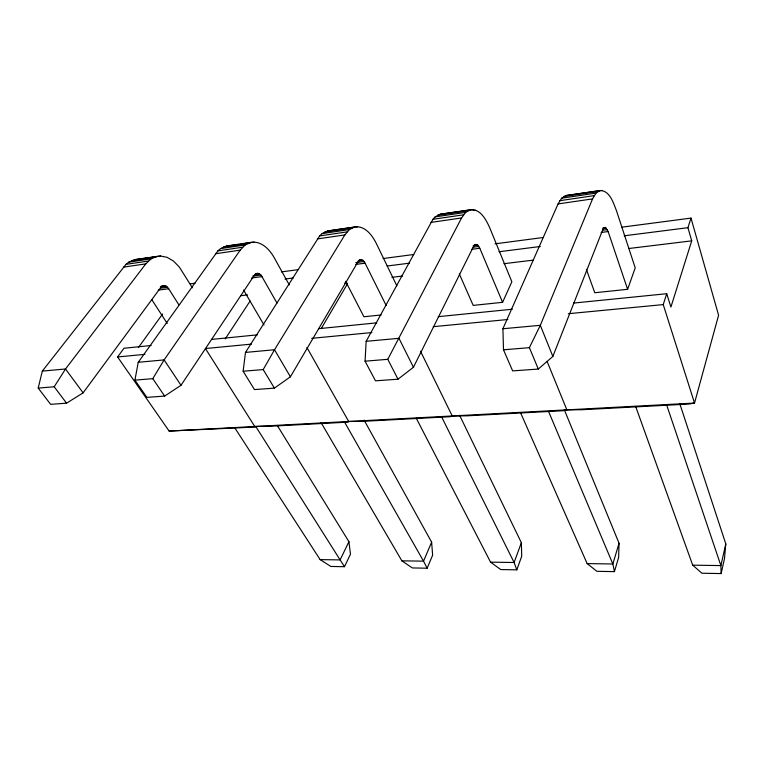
<?xml version="1.0" encoding="UTF-8"?>
<svg xmlns="http://www.w3.org/2000/svg" width="764" height="764" viewBox="0 0 764 764"><rect width="100%" height="100%" fill="white"/><g stroke="black" fill="none" stroke-linecap="round" stroke-linejoin="round"><path stroke-width="1.15" d="M564.29 409.685L619.05 543.261L618.63 557.424L614.428 571.625L596.894 571.31L587.144 563.593L520.761 413.181M502.588 302.324L479.802 248.252L477.786 245.148L475.523 244.423L473.623 246.304L413.448 367.255L398.006 379.192L375.487 380.825L365.068 361.191L366.147 341.327L432.921 219.306L435.146 216.89L440.102 214.273L470.452 209.766C480.69 208.801 486.257 220.061 489.791 227.949L511.861 281.792L502.588 302.324L473.193 305.39L459.298 273.894M679.673 403.325L725.8 543.892L724.473 558.704L721.12 573.573L701.925 573.229L692.709 565.169L635.619 406.333M386.183 305.533L365.096 263.188L362.852 260.295L360.322 259.655L358.182 261.479L290.406 376.795L274.4 388.141L254.46 389.583L243.133 371.228L245.483 352.424L319.648 235.923L322.131 233.583L327.641 230.986L354.84 226.946C365.202 225.504 372.383 235.522 376.432 243.697L396.879 285.889M277.007 303.127L261.957 276.616C260.763 273.693 256.398 271.822 254.469 275.107L181.011 385.276L164.652 396.086L146.879 397.366L134.913 380.138L138.246 362.289L217.902 250.859L220.567 248.596L226.497 246.018L251.003 242.379C261.422 240.689 269.74 249.561 274.314 257.879L289.26 284.877M725.8 543.892L720.882 565.589L721.12 573.573M178.891 304.874L168.701 288.754C167.259 285.86 162.866 284.313 160.793 287.426L83.114 392.858L66.564 403.182L50.615 404.328L38.2 388.093L42.316 371.113L125.993 264.344L128.801 262.147L135.037 259.617L160.526 256.016L167.182 257.353L173.59 261.145L179.349 267.075L192.385 287.808M619.05 543.261L612.852 563.985L614.428 571.625M621.791 227.185L691.009 218.103L687.934 227.682L691.716 240.851L670.916 307.061L666.733 293.71L573.63 303.069M251.49 344.115L205.43 348.537L254.765 426.493L269.377 426.293L348.078 422.129L348.709 421.489L363.502 421.308L450.149 416.714L452.231 415.969L467.167 415.817L563.03 410.736L566.869 409.857L581.91 409.733L688.526 404.089L694.524 403.058L663.238 304.597L666.733 293.71M627.616 289.317L635.218 267.858L616.357 210.358C613.272 202.852 609.892 190.513 599.979 190.513L565.895 195.574L561.655 198.201L558.073 203.921L502.913 328.749L503.495 349.797L512.654 370.903L538.295 369.05L552.859 356.444L602.911 229.305L603.627 228.006L605.432 227.443L608.125 231.549L627.616 289.317L594.784 292.736L586.38 269.348M416.265 418.185L490.564 562.151L500.726 569.552L516.798 569.849L521.716 556.259L521.363 542.688L459.546 415.167M521.363 542.688L514.115 562.505L516.798 569.849M599.979 190.513L595.958 193.13L592.558 198.898L540.31 325.311L529.395 347.668L538.295 369.05M321.052 422.568L401.874 560.833L412.34 567.938L427.133 568.206L432.634 555.189L431.622 542.163L364.103 420.133M431.622 542.163L423.533 561.158L427.133 568.206M234.691 427.678L320.135 559.611L330.841 566.449L344.497 566.707L350.466 554.196L348.919 541.676L277.246 425.433M348.919 541.676L340.114 559.907L344.497 566.707M470.452 209.766L465.658 212.382L461.58 217.95L387.778 359.319L398.006 379.192M243.133 371.228L263.208 369.575L274.524 349.75L344.86 234.92L349.454 229.553L354.84 226.946M321.252 328.577L347.553 283.673M134.913 380.138L152.781 378.667L164.126 359.911L240.192 250.143L245.177 244.957L251.003 242.379M38.2 388.093L54.206 386.775L65.523 368.974L145.8 263.866L151.081 258.853L157.25 256.312M225.227 338.929L250.124 301.006M138.389 347.601L162.579 313.994M254.765 426.493L255.329 427.038L169.121 431.058L117.599 356.969L123.978 348.241L151.177 345.509M160.526 256.016L135.037 259.617M230.804 245.578L238.96 244.365M241.29 244.012L254.106 242.112M357.705 226.727L327.641 230.986M473.012 209.603L440.102 214.273M602.127 190.427L565.895 195.574M131.838 260.562L154.08 257.267M223.451 246.973L248.013 243.324M324.805 231.931L352.07 227.892M437.552 215.209L467.988 210.692M563.717 196.491L597.906 191.42M473.288 210.549L475.609 210.205M128.801 262.147L151.081 258.853M220.567 248.596L245.177 244.957M322.131 233.583L349.454 229.553M435.146 216.89L465.658 212.382M561.655 198.201L595.958 193.13M125.993 264.344L148.302 261.068M217.902 250.859L242.551 247.24M319.648 235.923L347.037 231.903M432.921 219.306L463.509 214.818M559.764 200.684L594.163 195.641M123.462 267.123L145.8 263.866M215.496 253.734L240.192 250.143M317.423 238.912L344.86 234.92M430.915 222.41L461.58 217.95M558.073 203.921L592.558 198.898M161.204 286.137L164.699 285.679M255.825 273.636L258.156 273.331M359.223 259.98L361.573 259.664M474.32 244.767L476.64 244.461M603.102 227.758L605.432 227.443M160.325 286.968L166.151 286.204M254.88 274.515L259.531 273.904M358.144 260.916L362.852 260.295M473.145 245.76L477.786 245.148M602.901 228.665L606.396 228.207M190.274 283.845L195.011 283.224M281.362 271.888L297.912 269.711M383.05 258.538L413.792 254.498M495.053 243.831L543.175 237.508M160.535 288.171L167.517 287.254M252.703 276.091L260.83 275.021M355.823 262.577L364.056 261.498M473.069 247.202L478.856 246.447M602.653 230.222L607.313 229.611M158.234 290.119L168.701 288.754M251.509 277.972L261.957 276.616M355.709 264.411L365.096 263.188M471.703 249.312L479.802 248.252M601.134 232.466L608.125 231.549M285.048 279.022L293.261 277.972M387.147 266.006L409.475 263.169M499.016 251.757L540.329 246.486M624.169 235.809L687.934 227.682M240.507 295.754L247.603 294.885M344.602 283.091L346.971 282.804M391.913 277.332L402.561 276.033M503.906 263.704L533.262 260.132M628.934 248.491L691.716 240.851M381.188 314.959L363.922 316.764L345.624 281.305M211.485 339.445L257.353 334.842M318.598 328.692L376.728 322.847M438.23 316.668L512.377 309.219M117.599 356.969L144.902 354.343M311.702 338.337L371.839 332.569M433.255 326.677L507.85 319.514M568.311 313.708L663.238 304.597M42.316 371.113L65.523 368.974L83.114 392.858M138.246 362.289L164.126 359.911L181.011 385.276M245.483 352.424L274.524 349.75L290.406 376.795M366.147 341.327L398.97 338.309L413.448 367.255M502.913 328.749L540.31 325.311L552.859 356.444M226.497 246.018L229.649 245.75M365.068 361.191L387.778 359.319M503.495 349.797L529.395 347.668M169.121 431.058L694.524 403.058L718.59 315.255L691.009 218.103M320.135 559.611L340.114 559.907L255.711 426.398M401.874 560.833L423.533 561.158L344.707 422.349M490.564 562.151L514.115 562.505L441.506 416.666M587.144 563.593L612.852 563.985L548.6 411.519M692.709 565.169L720.882 565.589L666.504 404.5M54.206 386.775L66.564 403.182M152.781 378.667L164.652 396.086M151.75 299.583L167.201 323.439M263.208 369.575L274.4 388.141M243.592 290.062L264 324.977M306.908 347.467L348.709 421.489M420.506 351.23L452.231 415.969M547.119 361.467L566.869 409.857"/></g></svg>
